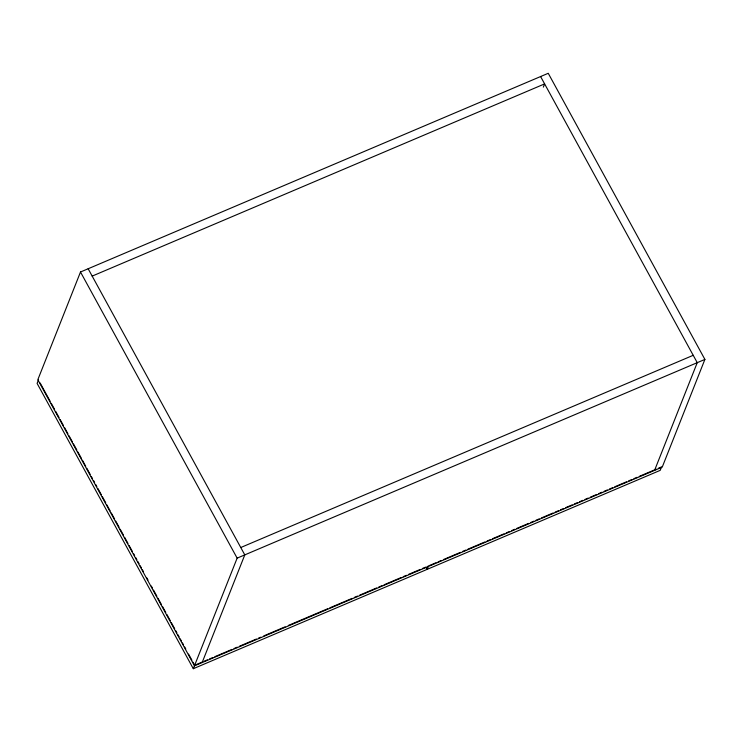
<?xml version="1.0" encoding="UTF-8"?>
<svg xmlns="http://www.w3.org/2000/svg" width="742" height="742" viewBox="0 0 742 742"><rect width="100%" height="100%" fill="white"/><g stroke="black" fill="none" stroke-linecap="round" stroke-linejoin="round"><path stroke-width="1.11" d="M80.498 272.008L37.823 379.709L194.478 665.843L662.226 467.126L704.9 359.416L548.245 73.291L80.498 272.008L237.143 558.132L193.3 668.709L37.1 383.401L38.473 379.941M202.13 662.587L244.795 554.886L88.15 268.752M543.339 87.129L544.619 83.892L92.175 276.107M427.698 566.257L426.335 569.717L193.3 668.709M426.066 567.324L427.179 569.355L428.551 565.896M654.574 470.372L697.248 362.671L540.593 76.537M240.77 547.522L693.213 355.307M237.143 558.132L704.9 359.416M195.74 664.795L202.121 662.087M204.254 661.187L207.445 659.823M209.569 658.924L212.769 657.57M214.892 656.661L231.921 649.426M234.045 648.527L237.236 647.172M239.369 646.263L256.389 639.029M258.522 638.129L260.646 637.22M263.837 635.866L285.123 626.823M288.313 625.469L327.686 608.746M329.81 607.837L352.153 598.349M354.286 597.449L357.477 596.086M359.601 595.186L376.63 587.952M378.754 587.052L381.945 585.688M384.078 584.789L401.097 577.554M403.231 576.655L406.421 575.291M408.545 574.391L420.25 569.42M422.383 568.511L425.574 567.157M429.618 565.441L435.999 562.724M438.132 561.824L441.323 560.47M443.447 559.561L460.476 552.336M462.6 551.427L465.791 550.072M467.924 549.163L484.943 541.938M487.077 541.029L490.267 539.675M492.391 538.766L504.096 533.795M506.229 532.895L509.42 531.541M511.544 530.632L514.744 529.278M516.868 528.369L528.573 523.398M530.697 522.498L533.897 521.144M536.021 520.235L539.211 518.881M541.345 517.972L553.05 513M555.174 512.101L558.364 510.746M560.498 509.837L563.688 508.483M565.812 507.574L572.203 504.866M574.327 503.966L577.517 502.603M579.65 501.703L582.841 500.349M584.965 499.44L588.165 498.086M590.289 497.186L596.67 494.469M598.803 493.569L601.994 492.206M604.118 491.306L607.318 489.952M609.442 489.043L612.632 487.689M614.766 486.789L626.471 481.808M628.595 480.909L631.785 479.555M633.918 478.646L637.109 477.292M639.233 476.392L656.262 469.157M658.386 468.248L661.576 466.894L660.204 470.354L427.179 569.355M40.142 382.983L50.141 401.264M51.254 403.296L54.593 409.38M55.706 411.411L59.035 417.505M60.148 419.536L63.487 425.63M64.6 427.661L67.93 433.755M69.043 435.786L72.382 441.88M73.495 443.901L76.825 449.995M77.938 452.026L81.277 458.12M82.39 460.151L85.72 466.245M86.833 468.276L90.172 474.37M91.285 476.401L92.388 478.423M93.501 480.454L94.614 482.486M95.727 484.517L96.84 486.548M97.953 488.579L101.283 494.673M102.396 496.704L105.735 502.798M106.848 504.829L110.178 510.923M111.291 512.954L114.63 519.038M115.743 521.069L119.072 527.163M120.185 529.194L123.524 535.288M124.637 537.319L127.967 543.413M129.08 545.444L132.419 551.529M133.532 553.56L134.636 555.591M135.749 557.622L136.862 559.654M137.975 561.685L139.088 563.716M140.201 565.747L141.314 567.778M142.418 569.81L143.531 571.841M146.87 577.935L147.983 579.966M151.312 586.05L152.425 588.081M153.538 590.113L156.877 596.206M157.99 598.237L161.32 604.331M162.433 606.362L165.772 612.456M166.885 614.487L170.215 620.572M171.328 622.603L174.667 628.697M175.78 630.728L176.884 632.759M177.997 634.79L179.11 636.822M180.223 638.853L181.336 640.884M182.449 642.915L183.562 644.946M184.665 646.978L185.778 649.009M188.561 654.082L191.9 660.176M193.003 662.207L194.673 665.249"/></g></svg>
